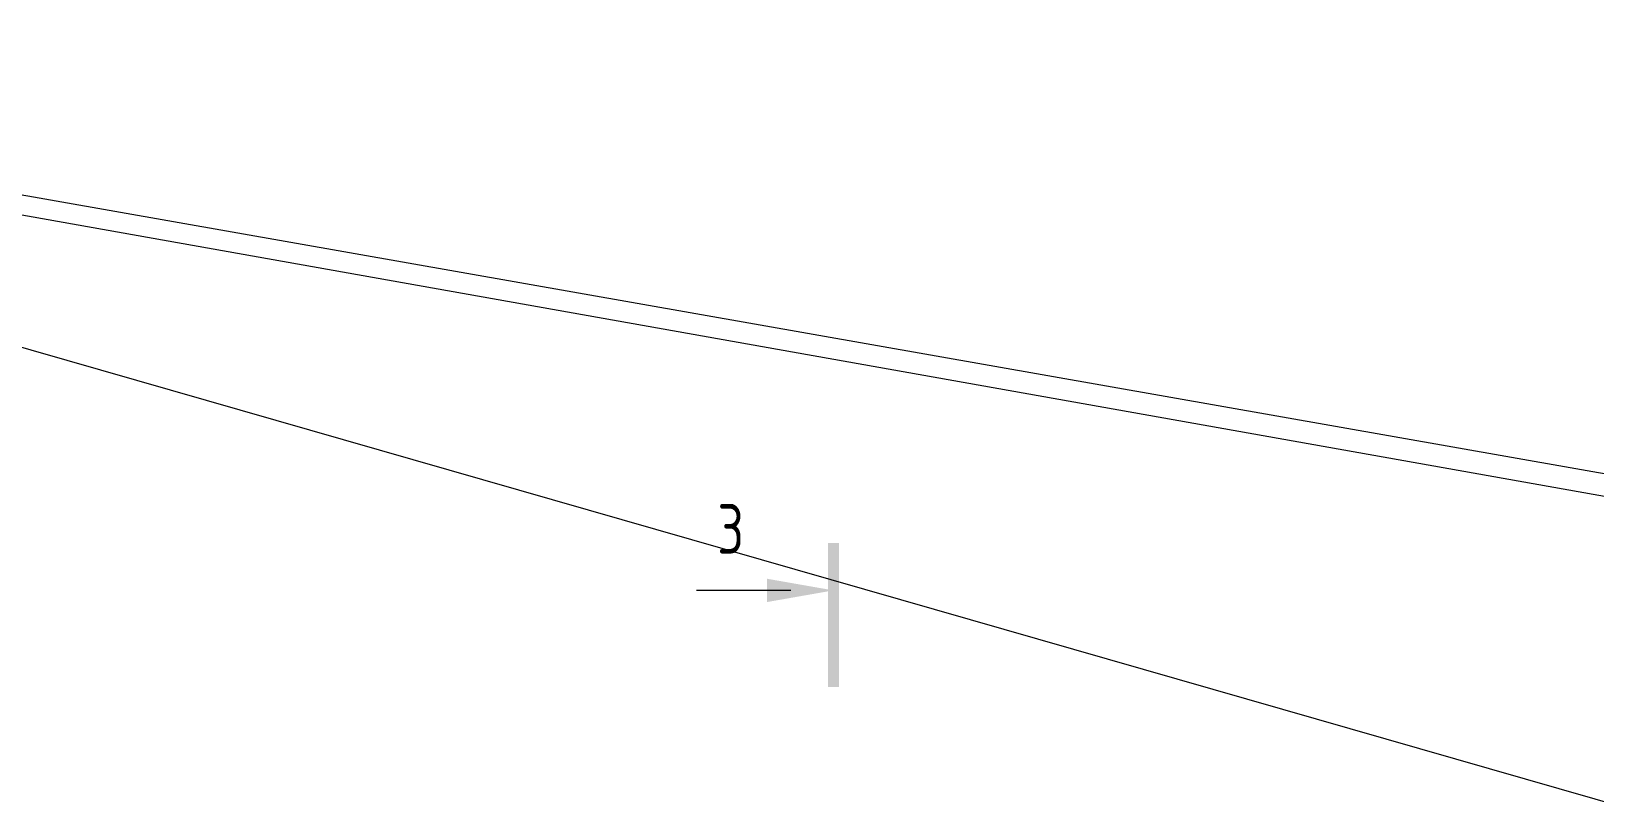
# Model space of a CAD drawing. Header units: millimetres. Extents: x -515342 to 330399, y -224905 to 507333.
# Drawn here: x -365801 to -354785, y 139794 to 145166 of the extents above; entities that cross this region are included whole.
import ezdxf

# ---------------------------------------------------------------- set-up
doc = ezdxf.new("R2010")
doc.units = ezdxf.units.MM
doc.layers.add('Разрезы', color=7, linetype='Continuous', lineweight=0)
doc.layers.add('экспертиза ДУ', color=1, linetype='Continuous', lineweight=0)
doc.styles.add('GOST Common_3', font='', dxfattribs={"width": 0.8, "height": 350})
doc.styles.get('GOST Common_3').set_extended_font_data('GOST Common')

# ---------------------------------------------------------------- blocks, each defined once
blk = doc.blocks.new('Разрез - Номер вида спереди_3_5 мм-64067-О_АР_П_2__3_400_План 2 этажа')
at = {"layer": 'Разрезы'}
for points in [[(9.8, 0.4), (9.8, -0.39), (-0.33, -0.39), (-0.33, 0.4)], [(2.18, -4.67), (3, 0), (3.82, -4.67)]]:
    blk.add_hatch(color=256, dxfattribs=at).paths.add_polyline_path(points)
at = {"layer": 'Разрезы', "lineweight": 20}
blk.add_line((3, -3), (3, -9.66), dxfattribs=at)

msp = doc.modelspace()

# ---------------------------------------------------------------- linework, layer by layer
at = {"layer": 'экспертиза ДУ'}
msp.add_lwpolyline([(-321568.0089, 130219.019), (-466294.3248, 171772.1757)], dxfattribs=at)
at = {"layer": 'экспертиза ДУ', "elevation": 0}
msp.add_lwpolyline([(-295059.7137, 131283.906), (-455557.9375, 159815.0995), (-294185.888, 131385.9737)], dxfattribs=at)

# ---------------------------------------------------------------- block references
at = {"layer": 'Разрезы', "xscale": 99.99999999999993, "yscale": 99.99999999999993, "zscale": 99.99999999999993, "rotation": 269.9999999999996}
msp.add_blockref('Разрез - Номер вида спереди_3_5 мм-64067-О_АР_П_2__3_400_План 2 этажа', (-360149.1898, 141526.288), dxfattribs=at)

# ---------------------------------------------------------------- texts
at = {"layer": 'Разрезы', "insert": (-360967.3894, 141834.3932), "char_height": 350, "width": 237.2995, "attachment_point": 1, "style": 'GOST Common_3'}
msp.add_mtext('\\fGOST Common|b0|i0|c204|p34|;\\W.8;3', dxfattribs=at)

doc.saveas('drawing.dxf')
